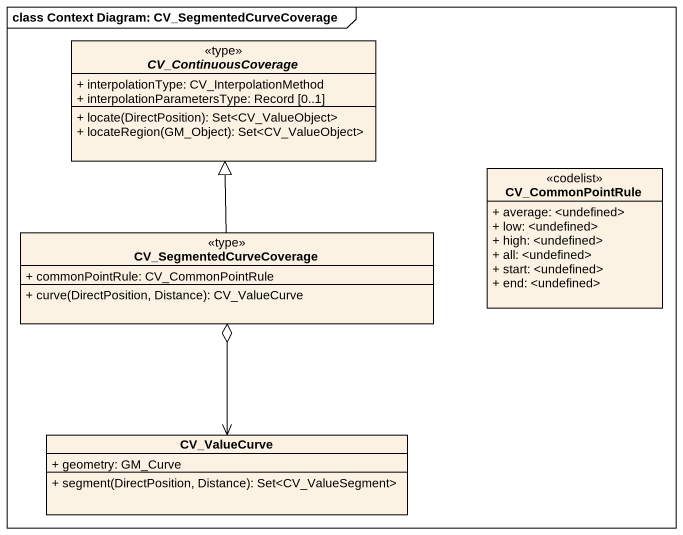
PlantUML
@startuml
mainframe class Context Diagram: CV_SegmentedCurveCoverage
hide circle
hide empty members
skinparam classAttributeIconSize 0
abstract class CV_ContinuousCoverage <<type>> {
  + interpolationType: CV_InterpolationMethod
  + interpolationParametersType: Record [0..1]
  + locate(DirectPosition): Set<CV_ValueObject>
  + locateRegion(GM_Object): Set<CV_ValueObject>
}
class CV_CommonPointRule <<codelist>> {
  + average: <undefined>
  + low: <undefined>
  + high: <undefined>
  + all: <undefined>
  + start: <undefined>
  + end: <undefined>
}
class CV_SegmentedCurveCoverage <<type>> {
  + commonPointRule: CV_CommonPointRule
  + curve(DirectPosition, Distance): CV_ValueCurve
}
class CV_ValueCurve {
  + geometry: GM_Curve
  + segment(DirectPosition, Distance): Set<CV_ValueSegment>
}
CV_SegmentedCurveCoverage -up-|> CV_ContinuousCoverage
CV_ValueCurve <-up-o CV_SegmentedCurveCoverage
@enduml
